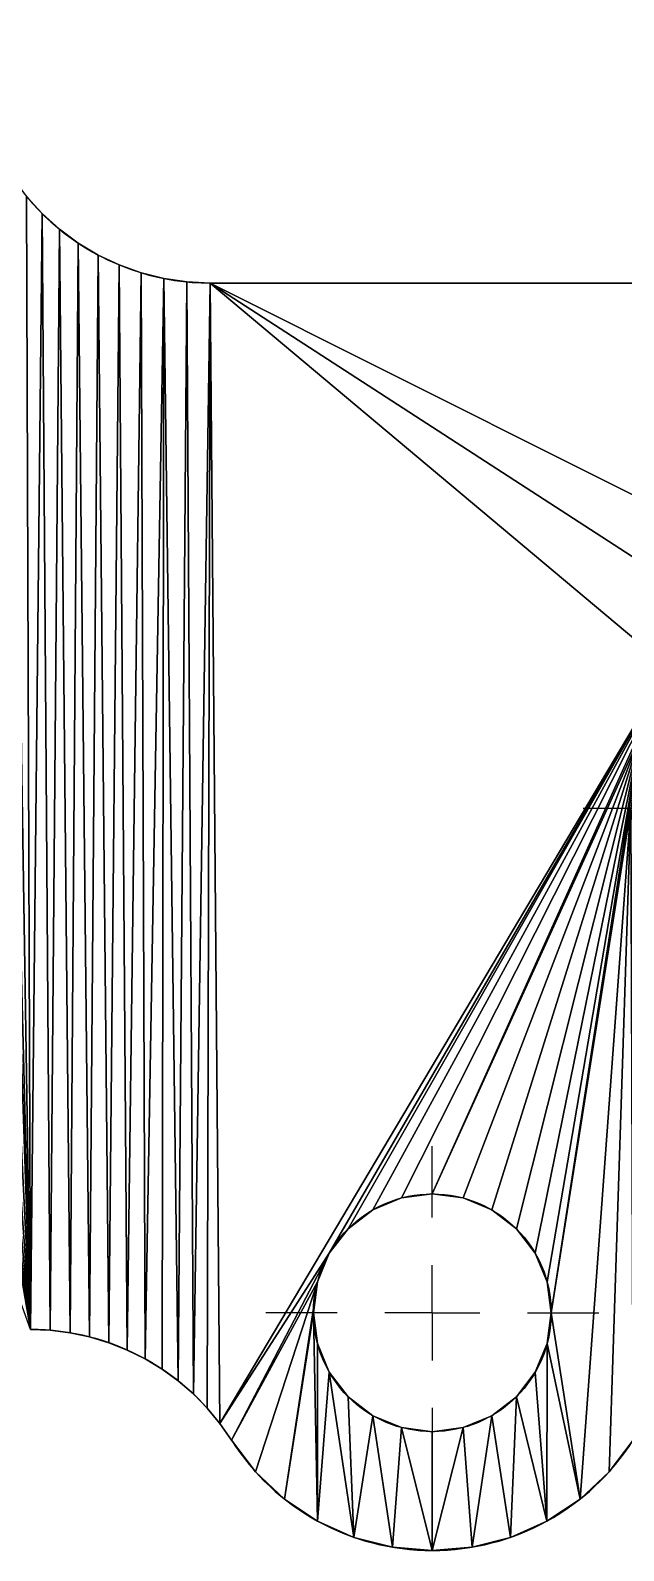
# Model space of a CAD drawing. Header units: inches. Extents: x 403 to 754, y 850 to 935.
# Drawn here: x 658.1 to 689.8, y 852.1 to 933.3 of the extents above; entities that cross this region are included whole.
import ezdxf

# ---------------------------------------------------------------- set-up
doc = ezdxf.new("R2010")
doc.units = ezdxf.units.IN
doc.header["$MEASUREMENT"] = 0
doc.layers.get('0').update_dxf_attribs({"true_color": 0xff5454})
doc.layers.add('INSPECTION_DIMENSIONS', color=7, linetype='Continuous', true_color=0xffffff)

# ---------------------------------------------------------------- blocks, each defined once
blk = doc.blocks.new('SW_CENTERMARKSYMBOL_10')
at = {"layer": 'INSPECTION_DIMENSIONS'}
for p, q in [((0, 5.08), (0, 17.5895)), ((0, 0), (0, 2.54)), ((-5.08, 0), (-17.5895, 0)), ((0, 0), (-2.54, 0)), ((0, 0), (0, -2.54)), ((0, 0), (2.54, 0)), ((5.08, 0), (17.5895, 0)), ((0, -5.08), (0, -17.5895))]:
    blk.add_line(p, q, dxfattribs=at)
blk = doc.blocks.new('SW_CENTERMARKSYMBOL_14')
at = {"layer": 'INSPECTION_DIMENSIONS'}
for p, q in [((0, 5.08), (0, 8.89)), ((0, 0), (0, 2.54)), ((-5.08, 0), (-8.89, 0)), ((0, 0), (-2.54, 0)), ((0, 0), (0, -2.54)), ((0, 0), (2.54, 0)), ((5.08, 0), (8.89, 0)), ((0, -5.08), (0, -8.89))]:
    blk.add_line(p, q, dxfattribs=at)
blk = doc.blocks.new('Group_1')
for p, q in [((254.38, 71.396), (254.38, 71.396, 10)), ((255.303, 70.562), (255.303, 70.562, 10)), ((256.303, 69.822), (256.303, 69.822, 10)), ((257.37, 69.184), (257.37, 69.184, 10)), ((258.495, 68.654), (258.495, 68.654, 10)), ((259.666, 68.236), (259.666, 68.236, 10)), ((260.873, 67.934), (260.873, 67.934, 10)), ((262.103, 67.752), (262.103, 67.752, 10)), ((263.345, 67.691), (263.345, 67.691, 10)), ((273.565, 18.834, 10), (273.565, 18.834)), ((275.209, 19.05, 10), (275.209, 19.05)), ((276.852, 18.834, 10), (276.852, 18.834)), ((272.034, 18.199, 10), (272.034, 18.199)), ((278.384, 18.199, 10), (278.384, 18.199)), ((270.719, 17.19, 10), (270.719, 17.19)), ((279.699, 17.19, 10), (279.699, 17.19)), ((269.71, 15.875, 10), (269.71, 15.875)), ((280.708, 15.875, 10), (280.708, 15.875)), ((269.075, 14.344, 10), (269.075, 14.344)), ((281.343, 14.344, 10), (281.343, 14.344)), ((268.859, 12.7, 10), (268.859, 12.7)), ((281.559, 12.7, 10), (281.559, 12.7)), ((254.813, 11.766), (254.813, 11.766, 10)), ((255.87, 11.633), (255.87, 11.633, 10)), ((256.911, 11.411), (256.911, 11.411, 10)), ((257.93, 11.103), (257.93, 11.103, 10)), ((258.92, 10.711), (258.92, 10.711, 10)), ((269.075, 11.056, 10), (269.075, 11.056)), ((281.343, 11.056, 10), (281.343, 11.056)), ((259.873, 10.237), (259.873, 10.237, 10)), ((260.784, 9.685), (260.784, 9.685, 10)), ((261.645, 9.059), (261.645, 9.059, 10)), ((269.71, 9.525, 10), (269.71, 9.525)), ((280.708, 9.525, 10), (280.708, 9.525)), ((262.45, 8.363), (262.45, 8.363, 10)), ((270.719, 8.21, 10), (270.719, 8.21)), ((279.699, 8.21, 10), (279.699, 8.21)), ((263.195, 7.601), (263.195, 7.601, 10)), ((263.873, 6.78), (263.873, 6.78, 10)), ((272.034, 7.201, 10), (272.034, 7.201)), ((273.565, 6.566, 10), (273.565, 6.566)), ((276.852, 6.566, 10), (276.852, 6.566)), ((278.384, 7.201, 10), (278.384, 7.201)), ((264.479, 5.905), (264.479, 5.905, 10)), ((275.209, 6.35, 10), (275.209, 6.35)), ((265.764, 4.21), (265.764, 4.21, 10)), ((284.654, 4.21), (284.654, 4.21, 10)), ((267.314, 2.752), (267.314, 2.752, 10)), ((283.104, 2.752), (283.104, 2.752, 10)), ((269.085, 1.574), (269.085, 1.574, 10)), ((281.333, 1.574), (281.333, 1.574, 10)), ((271.028, 0.708), (271.028, 0.708, 10)), ((273.089, 0.178), (273.089, 0.178, 10)), ((275.209, 0), (275.209, 0, 10)), ((277.329, 0.178), (277.329, 0.178, 10)), ((279.39, 0.708), (279.39, 0.708, 10))]:
    blk.add_line(p, q)
at = {"color": 7, "true_color": 0xffffff}
for p, q in [((313.394, 67.691, 10), (263.345, 67.691, 10)), ((313.394, 67.691), (263.345, 67.691))]:
    blk.add_line(p, q, dxfattribs=at)
for centre in [(275.209, 12.7, 10), (275.209, 12.7)]:
    blk.add_circle(centre, 6.35)
for centre, start, end in [((263.345, 80.391, 10), 202.64374, 270.00001), ((263.345, 80.391), 202.64374, 270.00001), ((253.75, -0.889, 10), 32.34391, 89.99997), ((253.75, -0.889), 32.34391, 89.99997), ((275.209, 12.7, 10), 212.34391, 327.65609), ((275.209, 12.7), 212.34391, 327.65609)]:
    blk.add_arc(centre, 12.7, start, end, dxfattribs=at)
at = {"layer": 'INSPECTION_DIMENSIONS'}
for name, p in [('SW_CENTERMARKSYMBOL_10', (300.863, 39.624)), ('SW_CENTERMARKSYMBOL_14', (275.209, 12.7))]:
    blk.add_blockref(name, p, dxfattribs=at)
mesh = blk.add_polyface()
corners = [(253.75, 11.811, 10), (243.776, 39.624, 10), (244.393, 66.122, 10), (245.095, 67.036, 10), (245.402, 67.437, 10), (246.037, 68.968, 10), (246.253, 70.612, 10), (246.945, 81.181, 10), (248.868, 79.607, 10), (250.448, 77.69, 10), (251.624, 75.501, 10), (252.158, 74.379, 10), (252.8, 73.313, 10), (253.543, 72.316, 10), (254.38, 71.396, 10), (254.813, 11.766, 10), (255.303, 70.562, 10), (255.87, 11.633, 10), (256.303, 69.822, 10), (256.911, 11.411, 10), (257.37, 69.184, 10), (257.93, 11.103, 10), (258.495, 68.654, 10), (258.92, 10.711, 10), (259.666, 68.236, 10), (259.873, 10.237, 10), (260.873, 67.934, 10), (260.784, 9.685, 10), (261.645, 9.059, 10), (262.103, 67.752, 10), (262.45, 8.363, 10), (263.345, 67.691, 10), (263.195, 7.601, 10), (263.873, 6.78, 10), (287.83, 47.149, 10), (290.221, 50.266, 10), (293.338, 52.657, 10), (270.719, 17.19, 10), (272.034, 18.199, 10), (273.565, 18.834, 10), (275.209, 19.05, 10), (286.326, 43.519, 10), (276.852, 18.834, 10), (281.559, 12.7, 10), (285.813, 39.624, 10), (285.939, 5.905, 10), (286.326, 35.729, 10)]
mesh.append_faces([[corners[k] for k in face] for face in [(0, 14, 15), (15, 16, 17), (17, 18, 19), (19, 20, 21), (21, 22, 23), (23, 24, 25), (25, 26, 27), (27, 26, 28), (28, 29, 30), (30, 31, 32), (32, 31, 33), (34, 31, 35), (35, 31, 36), (37, 34, 38), (38, 34, 39), (39, 34, 40), (40, 41, 42)]], dxfattribs={"vtx0": -1, "vtx1": -1})
mesh.append_faces([[corners[k] for k in face] for face in [(0, 1, 2), (0, 6, 7), (33, 31, 34)]], dxfattribs={"vtx0": -1, "vtx1": -1, "vtx2": -1})
mesh.append_faces([[corners[k] for k in face] for face in [(0, 2, 3), (0, 3, 4), (0, 4, 5), (0, 5, 6), (0, 7, 8), (0, 8, 9), (0, 9, 10), (0, 10, 11), (0, 11, 12), (0, 12, 13), (0, 13, 14), (15, 14, 16), (17, 16, 18), (19, 18, 20), (21, 20, 22), (23, 22, 24), (25, 24, 26), (28, 26, 29), (30, 29, 31), (40, 34, 41), (43, 41, 44), (45, 44, 46)]], dxfattribs={"vtx0": -1, "vtx2": -1})
mesh = blk.add_polyface()
corners = [(253.75, 11.811), (243.776, 39.624), (244.393, 66.122), (245.095, 67.036), (245.402, 67.437), (246.037, 68.968), (246.253, 70.612), (246.945, 81.181), (248.868, 79.607), (250.448, 77.69), (251.624, 75.501), (252.158, 74.379), (252.8, 73.313), (253.543, 72.316), (254.38, 71.396), (254.813, 11.766), (255.303, 70.562), (255.87, 11.633), (256.303, 69.822), (256.911, 11.411), (257.37, 69.184), (257.93, 11.103), (258.495, 68.654), (258.92, 10.711), (259.666, 68.236), (259.873, 10.237), (260.873, 67.934), (260.784, 9.685), (261.645, 9.059), (262.103, 67.752), (262.45, 8.363), (263.345, 67.691), (263.195, 7.601), (263.873, 6.78), (287.83, 47.149), (290.221, 50.266), (293.338, 52.657), (270.719, 17.19), (272.034, 18.199), (273.565, 18.834), (275.209, 19.05), (286.326, 43.519), (276.852, 18.834), (281.559, 12.7), (285.813, 39.624), (285.939, 5.905), (286.326, 35.729)]
mesh.append_faces([[corners[k] for k in face] for face in [(0, 14, 15), (15, 16, 17), (17, 18, 19), (19, 20, 21), (21, 22, 23), (23, 24, 25), (25, 26, 27), (27, 26, 28), (28, 29, 30), (30, 31, 32), (32, 31, 33), (34, 31, 35), (35, 31, 36), (37, 34, 38), (38, 34, 39), (39, 34, 40), (40, 41, 42)]], dxfattribs={"vtx0": -1, "vtx1": -1})
mesh.append_faces([[corners[k] for k in face] for face in [(0, 1, 2), (0, 6, 7), (33, 31, 34)]], dxfattribs={"vtx0": -1, "vtx1": -1, "vtx2": -1})
mesh.append_faces([[corners[k] for k in face] for face in [(0, 2, 3), (0, 3, 4), (0, 4, 5), (0, 5, 6), (0, 7, 8), (0, 8, 9), (0, 9, 10), (0, 10, 11), (0, 11, 12), (0, 12, 13), (0, 13, 14), (15, 14, 16), (17, 16, 18), (19, 18, 20), (21, 20, 22), (23, 22, 24), (25, 24, 26), (28, 26, 29), (30, 29, 31), (40, 34, 41), (43, 41, 44), (45, 44, 46)]], dxfattribs={"vtx0": -1, "vtx2": -1})
mesh = blk.add_polyface()
corners = [(328.422, 66.675, 10), (330.301, 50.266, 10), (327.184, 52.657, 10), (328.638, 65.031, 10), (329.273, 63.5, 10), (330.282, 62.185, 10), (331.597, 61.176, 10), (332.692, 47.149, 10), (333.128, 60.541, 10), (334.196, 43.519, 10), (334.772, 60.325, 10), (334.708, 39.624, 10), (293.338, 52.657, 10), (263.345, 67.691, 10), (313.394, 67.691, 10), (296.968, 54.161, 10), (300.863, 54.673, 10), (319.659, 54.673, 10), (314.451, 67.735, 10), (315.501, 67.867, 10), (316.537, 68.086, 10), (317.551, 68.391, 10), (318.535, 68.778, 10), (319.484, 69.247, 10), (320.391, 69.793, 10), (323.554, 54.161, 10), (321.249, 70.412, 10), (322.053, 71.101, 10), (322.796, 71.854, 10), (323.475, 72.667, 10), (324.083, 73.533, 10), (326.152, 76.001, 10), (328.775, 77.87, 10), (328.47, 67.036, 10), (328.638, 68.319, 10), (329.273, 69.85, 10), (331.783, 79.018, 10), (330.282, 71.165, 10), (331.597, 72.174, 10), (333.128, 72.809, 10), (334.984, 79.373, 10), (334.772, 73.025, 10), (334.772, 19.05, 10), (336.415, 60.541, 10)]
mesh.append_faces([[corners[k] for k in face] for face in [(1, 6, 7), (7, 8, 9), (9, 10, 11), (12, 14, 15), (15, 14, 16), (16, 14, 17), (17, 24, 25), (25, 30, 2), (0, 32, 33), (33, 32, 34), (34, 32, 35), (35, 36, 37), (37, 36, 38), (38, 36, 39), (39, 40, 41)]], dxfattribs={"vtx0": -1, "vtx1": -1})
mesh.append_faces([[corners[k] for k in face] for face in [(2, 32, 0), (42, 11, 10)]], dxfattribs={"vtx0": -1, "vtx1": -1, "vtx2": -1})
mesh.append_faces([[corners[k] for k in face] for face in [(0, 1, 2), (1, 0, 3), (1, 3, 4), (1, 4, 5), (1, 5, 6), (7, 6, 8), (9, 8, 10), (12, 13, 14), (17, 14, 18), (17, 18, 19), (17, 19, 20), (17, 20, 21), (17, 21, 22), (17, 22, 23), (17, 23, 24), (25, 24, 26), (25, 26, 27), (25, 27, 28), (25, 28, 29), (25, 29, 30), (2, 30, 31), (2, 31, 32), (35, 32, 36), (39, 36, 40), (42, 10, 43)]], dxfattribs={"vtx0": -1, "vtx2": -1})
mesh = blk.add_polyface()
corners = [(328.422, 66.675), (330.301, 50.266), (327.184, 52.657), (328.638, 65.031), (329.273, 63.5), (330.282, 62.185), (331.597, 61.176), (332.692, 47.149), (333.128, 60.541), (334.196, 43.519), (334.772, 60.325), (334.708, 39.624), (293.338, 52.657), (263.345, 67.691), (313.394, 67.691), (296.968, 54.161), (300.863, 54.673), (319.659, 54.673), (314.451, 67.735), (315.501, 67.867), (316.537, 68.086), (317.551, 68.391), (318.535, 68.778), (319.484, 69.247), (320.391, 69.793), (323.554, 54.161), (321.249, 70.412), (322.053, 71.101), (322.796, 71.854), (323.475, 72.667), (324.083, 73.533), (326.152, 76.001), (328.775, 77.87), (328.47, 67.036), (328.638, 68.319), (329.273, 69.85), (331.783, 79.018), (330.282, 71.165), (331.597, 72.174), (333.128, 72.809), (334.984, 79.373), (334.772, 73.025), (334.772, 19.05), (336.415, 60.541)]
mesh.append_faces([[corners[k] for k in face] for face in [(1, 6, 7), (7, 8, 9), (9, 10, 11), (12, 14, 15), (15, 14, 16), (16, 14, 17), (17, 24, 25), (25, 30, 2), (0, 32, 33), (33, 32, 34), (34, 32, 35), (35, 36, 37), (37, 36, 38), (38, 36, 39), (39, 40, 41)]], dxfattribs={"vtx0": -1, "vtx1": -1})
mesh.append_faces([[corners[k] for k in face] for face in [(2, 32, 0), (42, 11, 10)]], dxfattribs={"vtx0": -1, "vtx1": -1, "vtx2": -1})
mesh.append_faces([[corners[k] for k in face] for face in [(0, 1, 2), (1, 0, 3), (1, 3, 4), (1, 4, 5), (1, 5, 6), (7, 6, 8), (9, 8, 10), (12, 13, 14), (17, 14, 18), (17, 18, 19), (17, 19, 20), (17, 20, 21), (17, 21, 22), (17, 22, 23), (17, 23, 24), (25, 24, 26), (25, 26, 27), (25, 27, 28), (25, 28, 29), (25, 29, 30), (2, 30, 31), (2, 31, 32), (35, 32, 36), (39, 36, 40), (42, 10, 43)]], dxfattribs={"vtx0": -1, "vtx2": -1})
mesh = blk.add_polyface()
corners = [(253.543, 72.316), (254.38, 71.396, 10), (254.38, 71.396), (253.543, 72.316, 10)]
mesh.append_faces([[corners[k] for k in face] for face in [(0, 1, 2), (1, 0, 3)]], dxfattribs={"vtx0": -1})
mesh = blk.add_polyface()
corners = [(254.38, 71.396, 10), (255.303, 70.562), (254.38, 71.396), (255.303, 70.562, 10)]
mesh.append_faces([[corners[k] for k in face] for face in [(0, 1, 2), (1, 0, 3)]], dxfattribs={"vtx0": -1})
mesh = blk.add_polyface()
corners = [(255.303, 70.562, 10), (256.303, 69.822), (255.303, 70.562), (256.303, 69.822, 10)]
mesh.append_faces([[corners[k] for k in face] for face in [(0, 1, 2), (1, 0, 3)]], dxfattribs={"vtx0": -1})
mesh = blk.add_polyface()
corners = [(256.303, 69.822, 10), (257.37, 69.184), (256.303, 69.822), (257.37, 69.184, 10)]
mesh.append_faces([[corners[k] for k in face] for face in [(0, 1, 2), (1, 0, 3)]], dxfattribs={"vtx0": -1})
mesh = blk.add_polyface()
corners = [(257.37, 69.184, 10), (258.495, 68.654), (257.37, 69.184), (258.495, 68.654, 10)]
mesh.append_faces([[corners[k] for k in face] for face in [(0, 1, 2), (1, 0, 3)]], dxfattribs={"vtx0": -1})
mesh = blk.add_polyface()
corners = [(258.495, 68.654, 10), (259.666, 68.236), (258.495, 68.654), (259.666, 68.236, 10)]
mesh.append_faces([[corners[k] for k in face] for face in [(0, 1, 2), (1, 0, 3)]], dxfattribs={"vtx0": -1})
mesh = blk.add_polyface()
corners = [(259.666, 68.236, 10), (260.873, 67.934), (259.666, 68.236), (260.873, 67.934, 10)]
mesh.append_faces([[corners[k] for k in face] for face in [(0, 1, 2), (1, 0, 3)]], dxfattribs={"vtx0": -1})
mesh = blk.add_polyface()
corners = [(260.873, 67.934, 10), (262.103, 67.752), (260.873, 67.934), (262.103, 67.752, 10)]
mesh.append_faces([[corners[k] for k in face] for face in [(0, 1, 2), (1, 0, 3)]], dxfattribs={"vtx0": -1})
mesh = blk.add_polyface()
corners = [(262.103, 67.752, 10), (263.345, 67.691), (262.103, 67.752), (263.345, 67.691, 10)]
mesh.append_faces([[corners[k] for k in face] for face in [(0, 1, 2), (1, 0, 3)]], dxfattribs={"vtx0": -1})
mesh = blk.add_polyface()
corners = [(263.345, 67.691, 10), (313.394, 67.691), (263.345, 67.691), (313.394, 67.691, 10)]
mesh.append_faces([[corners[k] for k in face] for face in [(0, 1, 2), (1, 0, 3)]], dxfattribs={"vtx0": -1})
mesh = blk.add_polyface()
corners = [(268.859, 12.7, 10), (269.085, 1.574, 10), (267.314, 2.752, 10), (269.075, 11.056, 10), (269.71, 9.525, 10), (271.028, 0.708, 10), (270.719, 8.21, 10), (272.034, 7.201, 10), (273.089, 0.178, 10), (273.565, 6.566, 10), (275.209, 0, 10), (275.209, 6.35, 10), (276.852, 6.566, 10), (277.329, 0.178, 10), (278.384, 7.201, 10), (279.39, 0.708, 10), (279.699, 8.21, 10), (281.333, 1.574, 10), (280.708, 9.525, 10), (281.343, 11.056, 10), (283.104, 2.752, 10), (281.559, 12.7, 10), (263.873, 6.78, 10), (287.83, 47.149, 10), (269.71, 15.875, 10), (264.479, 5.905, 10), (269.075, 14.344, 10), (265.764, 4.21, 10), (270.719, 17.19, 10), (276.852, 18.834, 10), (286.326, 43.519, 10), (278.384, 18.199, 10), (279.699, 17.19, 10), (280.708, 15.875, 10), (281.343, 14.344, 10), (285.813, 39.624, 10), (284.654, 4.21, 10), (285.939, 5.905, 10), (286.326, 35.729, 10), (286.545, 6.78, 10), (287.83, 32.099, 10), (287.223, 7.601, 10), (287.968, 8.363, 10), (290.221, 28.982, 10), (288.773, 9.059, 10), (289.634, 9.685, 10)]
mesh.append_faces([[corners[k] for k in face] for face in [(1, 4, 5), (5, 7, 8), (8, 9, 10), (10, 12, 13), (13, 14, 15), (15, 16, 17), (17, 19, 20), (22, 24, 25), (25, 26, 27), (27, 26, 2), (24, 23, 28), (29, 30, 31), (31, 30, 32), (32, 30, 33), (33, 30, 34), (34, 30, 21), (20, 35, 36), (37, 38, 39), (39, 40, 41), (41, 40, 42), (42, 43, 44), (44, 43, 45)]], dxfattribs={"vtx0": -1, "vtx1": -1})
mesh.append_faces([[corners[k] for k in face] for face in [(22, 23, 24), (21, 35, 20)]], dxfattribs={"vtx0": -1, "vtx1": -1, "vtx2": -1})
mesh.append_faces([[corners[k] for k in face] for face in [(0, 1, 2), (1, 0, 3), (1, 3, 4), (5, 4, 6), (5, 6, 7), (8, 7, 9), (10, 9, 11), (10, 11, 12), (13, 12, 14), (15, 14, 16), (17, 16, 18), (17, 18, 19), (20, 19, 21), (25, 24, 26), (2, 26, 0), (35, 37, 36), (39, 38, 40), (42, 40, 43)]], dxfattribs={"vtx0": -1, "vtx2": -1})
mesh = blk.add_polyface()
corners = [(268.859, 12.7), (269.085, 1.574), (267.314, 2.752), (269.075, 11.056), (269.71, 9.525), (271.028, 0.708), (270.719, 8.21), (272.034, 7.201), (273.089, 0.178), (273.565, 6.566), (275.209, 0), (275.209, 6.35), (276.852, 6.566), (277.329, 0.178), (278.384, 7.201), (279.39, 0.708), (279.699, 8.21), (281.333, 1.574), (280.708, 9.525), (281.343, 11.056), (283.104, 2.752), (281.559, 12.7), (263.873, 6.78), (287.83, 47.149), (269.71, 15.875), (264.479, 5.905), (269.075, 14.344), (265.764, 4.21), (270.719, 17.19), (276.852, 18.834), (286.326, 43.519), (278.384, 18.199), (279.699, 17.19), (280.708, 15.875), (281.343, 14.344), (285.813, 39.624), (284.654, 4.21), (285.939, 5.905), (286.326, 35.729), (286.545, 6.78), (287.83, 32.099), (287.223, 7.601), (287.968, 8.363), (290.221, 28.982), (288.773, 9.059), (289.634, 9.685)]
mesh.append_faces([[corners[k] for k in face] for face in [(1, 4, 5), (5, 7, 8), (8, 9, 10), (10, 12, 13), (13, 14, 15), (15, 16, 17), (17, 19, 20), (22, 24, 25), (25, 26, 27), (27, 26, 2), (24, 23, 28), (29, 30, 31), (31, 30, 32), (32, 30, 33), (33, 30, 34), (34, 30, 21), (20, 35, 36), (37, 38, 39), (39, 40, 41), (41, 40, 42), (42, 43, 44), (44, 43, 45)]], dxfattribs={"vtx0": -1, "vtx1": -1})
mesh.append_faces([[corners[k] for k in face] for face in [(22, 23, 24), (21, 35, 20)]], dxfattribs={"vtx0": -1, "vtx1": -1, "vtx2": -1})
mesh.append_faces([[corners[k] for k in face] for face in [(0, 1, 2), (1, 0, 3), (1, 3, 4), (5, 4, 6), (5, 6, 7), (8, 7, 9), (10, 9, 11), (10, 11, 12), (13, 12, 14), (15, 14, 16), (17, 16, 18), (17, 18, 19), (20, 19, 21), (25, 24, 26), (2, 26, 0), (35, 37, 36), (39, 38, 40), (42, 40, 43)]], dxfattribs={"vtx0": -1, "vtx2": -1})
mesh = blk.add_polyface()
corners = [(273.565, 18.834, 10), (272.034, 18.199), (273.565, 18.834), (272.034, 18.199, 10)]
mesh.append_faces([[corners[k] for k in face] for face in [(0, 1, 2), (1, 0, 3)]], dxfattribs={"vtx0": -1})
mesh = blk.add_polyface()
corners = [(275.209, 19.05, 10), (273.565, 18.834), (275.209, 19.05), (273.565, 18.834, 10)]
mesh.append_faces([[corners[k] for k in face] for face in [(0, 1, 2), (1, 0, 3)]], dxfattribs={"vtx0": -1})
mesh = blk.add_polyface()
corners = [(276.852, 18.834, 10), (275.209, 19.05), (276.852, 18.834), (275.209, 19.05, 10)]
mesh.append_faces([[corners[k] for k in face] for face in [(0, 1, 2), (1, 0, 3)]], dxfattribs={"vtx0": -1})
mesh = blk.add_polyface()
corners = [(278.384, 18.199, 10), (276.852, 18.834), (278.384, 18.199), (276.852, 18.834, 10)]
mesh.append_faces([[corners[k] for k in face] for face in [(0, 1, 2), (1, 0, 3)]], dxfattribs={"vtx0": -1})
mesh = blk.add_polyface()
corners = [(272.034, 18.199, 10), (270.719, 17.19), (272.034, 18.199), (270.719, 17.19, 10)]
mesh.append_faces([[corners[k] for k in face] for face in [(0, 1, 2), (1, 0, 3)]], dxfattribs={"vtx0": -1})
mesh = blk.add_polyface()
corners = [(279.699, 17.19, 10), (278.384, 18.199), (279.699, 17.19), (278.384, 18.199, 10)]
mesh.append_faces([[corners[k] for k in face] for face in [(0, 1, 2), (1, 0, 3)]], dxfattribs={"vtx0": -1})
mesh = blk.add_polyface()
corners = [(270.719, 17.19), (269.71, 15.875, 10), (269.71, 15.875), (270.719, 17.19, 10)]
mesh.append_faces([[corners[k] for k in face] for face in [(0, 1, 2), (1, 0, 3)]], dxfattribs={"vtx0": -1})
mesh = blk.add_polyface()
corners = [(279.699, 17.19, 10), (280.708, 15.875), (280.708, 15.875, 10), (279.699, 17.19)]
mesh.append_faces([[corners[k] for k in face] for face in [(0, 1, 2), (1, 0, 3)]], dxfattribs={"vtx0": -1})
mesh = blk.add_polyface()
corners = [(269.71, 15.875), (269.075, 14.344, 10), (269.075, 14.344), (269.71, 15.875, 10)]
mesh.append_faces([[corners[k] for k in face] for face in [(0, 1, 2), (1, 0, 3)]], dxfattribs={"vtx0": -1})
mesh = blk.add_polyface()
corners = [(280.708, 15.875, 10), (281.343, 14.344), (281.343, 14.344, 10), (280.708, 15.875)]
mesh.append_faces([[corners[k] for k in face] for face in [(0, 1, 2), (1, 0, 3)]], dxfattribs={"vtx0": -1})
mesh = blk.add_polyface()
corners = [(269.075, 14.344), (268.859, 12.7, 10), (268.859, 12.7), (269.075, 14.344, 10)]
mesh.append_faces([[corners[k] for k in face] for face in [(0, 1, 2), (1, 0, 3)]], dxfattribs={"vtx0": -1})
mesh = blk.add_polyface()
corners = [(281.343, 14.344, 10), (281.559, 12.7), (281.559, 12.7, 10), (281.343, 14.344)]
mesh.append_faces([[corners[k] for k in face] for face in [(0, 1, 2), (1, 0, 3)]], dxfattribs={"vtx0": -1})
mesh = blk.add_polyface()
corners = [(268.859, 12.7), (269.075, 11.056, 10), (269.075, 11.056), (268.859, 12.7, 10)]
mesh.append_faces([[corners[k] for k in face] for face in [(0, 1, 2), (1, 0, 3)]], dxfattribs={"vtx0": -1})
mesh = blk.add_polyface()
corners = [(281.559, 12.7, 10), (281.343, 11.056), (281.343, 11.056, 10), (281.559, 12.7)]
mesh.append_faces([[corners[k] for k in face] for face in [(0, 1, 2), (1, 0, 3)]], dxfattribs={"vtx0": -1})
mesh = blk.add_polyface()
corners = [(254.813, 11.766, 10), (253.75, 11.811), (254.813, 11.766), (253.75, 11.811, 10)]
mesh.append_faces([[corners[k] for k in face] for face in [(0, 1, 2), (1, 0, 3)]], dxfattribs={"vtx0": -1})
mesh = blk.add_polyface()
corners = [(255.87, 11.633, 10), (254.813, 11.766), (255.87, 11.633), (254.813, 11.766, 10)]
mesh.append_faces([[corners[k] for k in face] for face in [(0, 1, 2), (1, 0, 3)]], dxfattribs={"vtx0": -1})
mesh = blk.add_polyface()
corners = [(256.911, 11.411, 10), (255.87, 11.633), (256.911, 11.411), (255.87, 11.633, 10)]
mesh.append_faces([[corners[k] for k in face] for face in [(0, 1, 2), (1, 0, 3)]], dxfattribs={"vtx0": -1})
mesh = blk.add_polyface()
corners = [(257.93, 11.103, 10), (256.911, 11.411), (257.93, 11.103), (256.911, 11.411, 10)]
mesh.append_faces([[corners[k] for k in face] for face in [(0, 1, 2), (1, 0, 3)]], dxfattribs={"vtx0": -1})
mesh = blk.add_polyface()
corners = [(258.92, 10.711, 10), (257.93, 11.103), (258.92, 10.711), (257.93, 11.103, 10)]
mesh.append_faces([[corners[k] for k in face] for face in [(0, 1, 2), (1, 0, 3)]], dxfattribs={"vtx0": -1})
mesh = blk.add_polyface()
corners = [(259.873, 10.237, 10), (258.92, 10.711), (259.873, 10.237), (258.92, 10.711, 10)]
mesh.append_faces([[corners[k] for k in face] for face in [(0, 1, 2), (1, 0, 3)]], dxfattribs={"vtx0": -1})
mesh = blk.add_polyface()
corners = [(269.075, 11.056), (269.71, 9.525, 10), (269.71, 9.525), (269.075, 11.056, 10)]
mesh.append_faces([[corners[k] for k in face] for face in [(0, 1, 2), (1, 0, 3)]], dxfattribs={"vtx0": -1})
mesh = blk.add_polyface()
corners = [(281.343, 11.056, 10), (280.708, 9.525), (280.708, 9.525, 10), (281.343, 11.056)]
mesh.append_faces([[corners[k] for k in face] for face in [(0, 1, 2), (1, 0, 3)]], dxfattribs={"vtx0": -1})
mesh = blk.add_polyface()
corners = [(260.784, 9.685, 10), (259.873, 10.237), (260.784, 9.685), (259.873, 10.237, 10)]
mesh.append_faces([[corners[k] for k in face] for face in [(0, 1, 2), (1, 0, 3)]], dxfattribs={"vtx0": -1})
mesh = blk.add_polyface()
corners = [(261.645, 9.059, 10), (260.784, 9.685), (261.645, 9.059), (260.784, 9.685, 10)]
mesh.append_faces([[corners[k] for k in face] for face in [(0, 1, 2), (1, 0, 3)]], dxfattribs={"vtx0": -1})
mesh = blk.add_polyface()
corners = [(262.45, 8.363, 10), (261.645, 9.059), (262.45, 8.363), (261.645, 9.059, 10)]
mesh.append_faces([[corners[k] for k in face] for face in [(0, 1, 2), (1, 0, 3)]], dxfattribs={"vtx0": -1})
mesh = blk.add_polyface()
corners = [(269.71, 9.525), (270.719, 8.21, 10), (270.719, 8.21), (269.71, 9.525, 10)]
mesh.append_faces([[corners[k] for k in face] for face in [(0, 1, 2), (1, 0, 3)]], dxfattribs={"vtx0": -1})
mesh = blk.add_polyface()
corners = [(280.708, 9.525, 10), (279.699, 8.21), (279.699, 8.21, 10), (280.708, 9.525)]
mesh.append_faces([[corners[k] for k in face] for face in [(0, 1, 2), (1, 0, 3)]], dxfattribs={"vtx0": -1})
mesh = blk.add_polyface()
corners = [(262.45, 8.363, 10), (263.195, 7.601), (263.195, 7.601, 10), (262.45, 8.363)]
mesh.append_faces([[corners[k] for k in face] for face in [(0, 1, 2), (1, 0, 3)]], dxfattribs={"vtx0": -1})
mesh = blk.add_polyface()
corners = [(270.719, 8.21, 10), (272.034, 7.201), (270.719, 8.21), (272.034, 7.201, 10)]
mesh.append_faces([[corners[k] for k in face] for face in [(0, 1, 2), (1, 0, 3)]], dxfattribs={"vtx0": -1})
mesh = blk.add_polyface()
corners = [(278.384, 7.201, 10), (279.699, 8.21), (278.384, 7.201), (279.699, 8.21, 10)]
mesh.append_faces([[corners[k] for k in face] for face in [(0, 1, 2), (1, 0, 3)]], dxfattribs={"vtx0": -1})
mesh = blk.add_polyface()
corners = [(263.195, 7.601, 10), (263.873, 6.78), (263.873, 6.78, 10), (263.195, 7.601)]
mesh.append_faces([[corners[k] for k in face] for face in [(0, 1, 2), (1, 0, 3)]], dxfattribs={"vtx0": -1})
mesh = blk.add_polyface()
corners = [(263.873, 6.78, 10), (264.479, 5.905), (264.479, 5.905, 10), (263.873, 6.78)]
mesh.append_faces([[corners[k] for k in face] for face in [(0, 1, 2), (1, 0, 3)]], dxfattribs={"vtx0": -1})
mesh = blk.add_polyface()
corners = [(272.034, 7.201, 10), (273.565, 6.566), (272.034, 7.201), (273.565, 6.566, 10)]
mesh.append_faces([[corners[k] for k in face] for face in [(0, 1, 2), (1, 0, 3)]], dxfattribs={"vtx0": -1})
mesh = blk.add_polyface()
corners = [(273.565, 6.566, 10), (275.209, 6.35), (273.565, 6.566), (275.209, 6.35, 10)]
mesh.append_faces([[corners[k] for k in face] for face in [(0, 1, 2), (1, 0, 3)]], dxfattribs={"vtx0": -1})
mesh = blk.add_polyface()
corners = [(275.209, 6.35, 10), (276.852, 6.566), (275.209, 6.35), (276.852, 6.566, 10)]
mesh.append_faces([[corners[k] for k in face] for face in [(0, 1, 2), (1, 0, 3)]], dxfattribs={"vtx0": -1})
mesh = blk.add_polyface()
corners = [(276.852, 6.566, 10), (278.384, 7.201), (276.852, 6.566), (278.384, 7.201, 10)]
mesh.append_faces([[corners[k] for k in face] for face in [(0, 1, 2), (1, 0, 3)]], dxfattribs={"vtx0": -1})
mesh = blk.add_polyface()
corners = [(264.479, 5.905, 10), (265.764, 4.21), (265.764, 4.21, 10), (264.479, 5.905)]
mesh.append_faces([[corners[k] for k in face] for face in [(0, 1, 2), (1, 0, 3)]], dxfattribs={"vtx0": -1})
mesh = blk.add_polyface()
corners = [(285.939, 5.905), (284.654, 4.21, 10), (284.654, 4.21), (285.939, 5.905, 10)]
mesh.append_faces([[corners[k] for k in face] for face in [(0, 1, 2), (1, 0, 3)]], dxfattribs={"vtx0": -1})
mesh = blk.add_polyface()
corners = [(267.314, 2.752, 10), (265.764, 4.21), (267.314, 2.752), (265.764, 4.21, 10)]
mesh.append_faces([[corners[k] for k in face] for face in [(0, 1, 2), (1, 0, 3)]], dxfattribs={"vtx0": -1})
mesh = blk.add_polyface()
corners = [(284.654, 4.21, 10), (283.104, 2.752), (284.654, 4.21), (283.104, 2.752, 10)]
mesh.append_faces([[corners[k] for k in face] for face in [(0, 1, 2), (1, 0, 3)]], dxfattribs={"vtx0": -1})
mesh = blk.add_polyface()
corners = [(269.085, 1.574, 10), (267.314, 2.752), (269.085, 1.574), (267.314, 2.752, 10)]
mesh.append_faces([[corners[k] for k in face] for face in [(0, 1, 2), (1, 0, 3)]], dxfattribs={"vtx0": -1})
mesh = blk.add_polyface()
corners = [(283.104, 2.752, 10), (281.333, 1.574), (283.104, 2.752), (281.333, 1.574, 10)]
mesh.append_faces([[corners[k] for k in face] for face in [(0, 1, 2), (1, 0, 3)]], dxfattribs={"vtx0": -1})
mesh = blk.add_polyface()
corners = [(271.028, 0.708, 10), (269.085, 1.574), (271.028, 0.708), (269.085, 1.574, 10)]
mesh.append_faces([[corners[k] for k in face] for face in [(0, 1, 2), (1, 0, 3)]], dxfattribs={"vtx0": -1})
mesh = blk.add_polyface()
corners = [(281.333, 1.574, 10), (279.39, 0.708), (281.333, 1.574), (279.39, 0.708, 10)]
mesh.append_faces([[corners[k] for k in face] for face in [(0, 1, 2), (1, 0, 3)]], dxfattribs={"vtx0": -1})
mesh = blk.add_polyface()
corners = [(273.089, 0.178, 10), (271.028, 0.708), (273.089, 0.178), (271.028, 0.708, 10)]
mesh.append_faces([[corners[k] for k in face] for face in [(0, 1, 2), (1, 0, 3)]], dxfattribs={"vtx0": -1})
mesh = blk.add_polyface()
corners = [(275.209, 0, 10), (273.089, 0.178), (275.209, 0), (273.089, 0.178, 10)]
mesh.append_faces([[corners[k] for k in face] for face in [(0, 1, 2), (1, 0, 3)]], dxfattribs={"vtx0": -1})
mesh = blk.add_polyface()
corners = [(277.329, 0.178, 10), (275.209, 0), (277.329, 0.178), (275.209, 0, 10)]
mesh.append_faces([[corners[k] for k in face] for face in [(0, 1, 2), (1, 0, 3)]], dxfattribs={"vtx0": -1})
mesh = blk.add_polyface()
corners = [(279.39, 0.708, 10), (277.329, 0.178), (279.39, 0.708), (277.329, 0.178, 10)]
mesh.append_faces([[corners[k] for k in face] for face in [(0, 1, 2), (1, 0, 3)]], dxfattribs={"vtx0": -1})

msp = doc.modelspace()

# ---------------------------------------------------------------- block references
at = {"color": 254, "true_color": 0xcad1db, "zscale": -1}
msp.add_blockref('Group_1', (404.327, 852.119, 10), dxfattribs=at)

doc.saveas('drawing.dxf')
